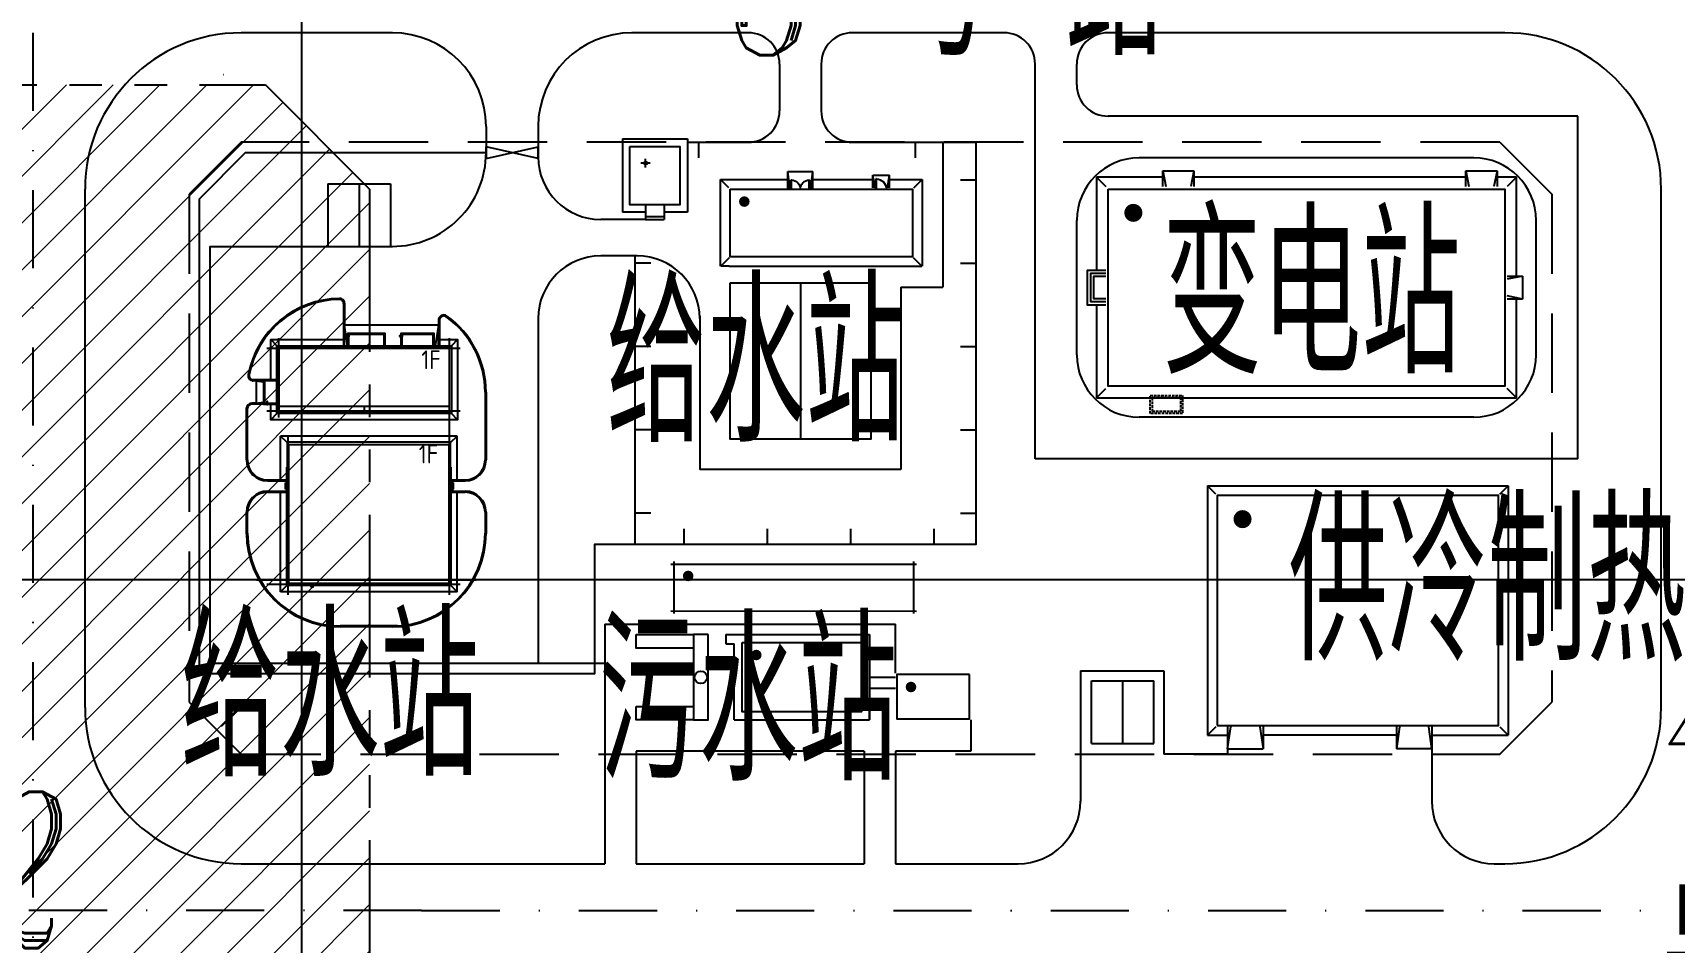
# Model space of a CAD drawing. Header units: millimetres. Extents: x -2699 to 2556, y 623 to 2108.
# Drawn here: x -438.1 to -280.5, y 980 to 1067.3 of the extents above; entities that cross this region are included whole.
import ezdxf
from ezdxf.enums import TextEntityAlignment as Align

# ---------------------------------------------------------------- set-up
doc = ezdxf.new("R2010")
doc.units = ezdxf.units.MM
for name, pattern in [('DASH', [0.35, 0.25, -0.1]), ('DASHDOT', [1, 0.5, -0.25, 0, -0.25]), ('DASHEDX2', [38.1, 25.4, -12.7]), ('PHANTOM2', [1.25, 0.625, -0.125, 0.125, -0.125, 0.125, -0.125])]:
    doc.linetypes.add(name, pattern=pattern)
for name, color, linetype in [('0-建筑定位', 7, 'Continuous'), ('A-EVTR', 3, 'Continuous'), ('DOTE', 1, 'Continuous'), ('FGW', 8, 'Continuous'), ('HZ', 7, 'Continuous'), ('LVTRY', 6, 'Continuous'), ('ROAD', 154, 'Continuous'), ('WALL', 9, 'Continuous'), ('小区围界', 6, 'Continuous'), ('平面', 7, 'Continuous'), ('建筑物', 1, 'Continuous'), ('征地线', 6, 'PHANTOM2'), ('散水', 8, 'Continuous'), ('机场独立坐标系', 8, 'Continuous'), ('航站区围界', 5, 'FENCELINE2'), ('车道线', 1, 'DASHDOT'), ('道路红线', 4, 'DASHEDX2')]:
    doc.layers.add(name, color=color, linetype=linetype)
doc.layers.add('纵断_分栏线', color=5, linetype='Continuous', lineweight=0)
doc.styles.add('ITALICT', font='italict.shx', dxfattribs={"width": 0.67, "bigfont": 'tssdchn.shx'})
doc.styles.add('宋', font='gbenor.shx', dxfattribs={"width": 0.8, "bigfont": 'hztxt.shx'})
doc.linetypes.add('FENCELINE2', pattern='A,0.25,-0.1,[132,ltypeshp.shx,S=0.1,R=0,X=-0.1,Y=0],-0.1,1', length=1.45)

msp = doc.modelspace()

# ---------------------------------------------------------------- hatches: boundary and pattern name
at = {"layer": '建筑物'}
h = msp.add_hatch(color=256, dxfattribs=at)
edge = h.paths.add_edge_path()
edge.add_arc((-369.76, 1051.1), 0.509, 0, 360)
h = msp.add_hatch(color=256, dxfattribs=at)
edge = h.paths.add_edge_path()
edge.add_arc((-332.41, 1050.02), 0.866, -269.9968, 90.0032)
h = msp.add_hatch(color=256, dxfattribs=at)
edge = h.paths.add_edge_path()
edge.add_arc((-321.93, 1020.62), 0.866, -269.9968, 90.0032)
h = msp.add_hatch(color=256, dxfattribs=at)
edge = h.paths.add_edge_path()
edge.add_arc((-375.15, 1015.17), 0.509, 0, 360)
h = msp.add_hatch(color=256, dxfattribs=at)
edge = h.paths.add_edge_path()
edge.add_arc((-368.61, 1007.58), 0.509, 0, 360)
h = msp.add_hatch(color=256, dxfattribs=at)
edge = h.paths.add_edge_path()
edge.add_arc((-353.76, 1004.51), 0.509, 0, 360)
at = {"layer": '纵断_分栏线'}
h = msp.add_hatch(dxfattribs=at)
h.set_pattern_fill('ANSI31', color=8)
h.set_pattern_definition([(45, (4293.341, 1093.807), (-2.245064, 2.245064), [])])
h.paths.add_polyline_path([(-405.74, 1052.3), (-415.74, 1062.3), (-547.05, 1062.3), (-582.24, 1062.3), (-582.24, 875.8), (-405.74, 875.8)])
h.paths.add_polyline_path([(-1212.24, 1124.3), (-1461.74, 1124.3), (-1461.74, 973.55), (-1212.24, 973.55)])

# ---------------------------------------------------------------- linework, layer by layer
at = {"layer": '0-建筑定位'}
for p, q in [((-416.58, 1014.8), (-395.49, 1014.8)), ((-419.95, 1000.74), (-418.05, 1002.55))]:
    msp.add_line(p, q, dxfattribs=at)
at = {"layer": 'A-EVTR', "linetype": 'FENCELINE2', "ltscale": 10, "elevation": 0}
msp.add_lwpolyline([(-380.24, 1018.2), (-384.15, 1018.2), (-384.15, 1018.2), (-384.15, 1005.77), (-422.05, 1005.77), (-422.05, 1051.38), (-417.64, 1055.8), (-394.55, 1055.8)], dxfattribs=at)
at = {"layer": 'DOTE', "color": 2, "linetype": 'ByBlock', "ltscale": 22}
for p, q in [((-394.55, 1056.36, 0), (-394.55, 1055.23, 0)), ((-389.56, 1056.36, 0), (-389.56, 1055.23, 0))]:
    msp.add_line(p, q, dxfattribs=at)
at = {"layer": 'DOTE'}
msp.add_line((-397.05, 1037, 0), (-415.6, 1037, 0), dxfattribs=at)
at = {"layer": 'DOTE', "color": 1}
for p, q in [((-414.45, 1030.39, 0), (-414.45, 1038, 0)), ((-398.05, 1013.37, 0), (-398.05, 1038, 0)), ((-397.05, 1031, 0), (-415.6, 1031, 0)), ((-413.55, 1013.37, 0), (-413.55, 1028.66, 0)), ((-415.6, 1014.37, 0), (-397.05, 1014.37, 0))]:
    msp.add_line(p, q, dxfattribs=at)
at = {"layer": 'FGW', "linetype": 'Continuous'}
for p, q in [((-412.24, 814.8), (-412.24, 1895.71)), ((2387.76, 1014.8), (-1612.24, 1014.8))]:
    msp.add_line(p, q, dxfattribs=at)
at = {"layer": 'LVTRY', "linetype": 'ByBlock'}
for p, q in [((-394.55, 1055.23, 0), (-394.55, 1056.36, 0)), ((-389.56, 1055.23, 0), (-394.55, 1056.36, 0)), ((-394.55, 1055.23, 0), (-389.56, 1056.36, 0)), ((-389.56, 1055.23, 0), (-389.56, 1056.36, 0))]:
    msp.add_line(p, q, dxfattribs=at)
at = {"layer": 'ROAD'}
for p, q in [((-403.55, 1067.3), (-418.05, 1067.3)), ((-369.38, 1067.3), (-380.55, 1067.3)), ((-344.84, 1067.3), (-359.38, 1067.3)), ((-296.74, 1067.3), (-334.84, 1067.3)), ((-366.38, 1064.3), (-366.38, 1059.8)), ((-362.38, 1064.3), (-362.38, 1059.8)), ((-341.84, 1026.4), (-341.84, 1064.3)), ((-337.84, 1062.3), (-337.84, 1064.3)), ((-289.74, 1059.3), (-334.84, 1059.3)), ((-289.74, 1026.4), (-289.74, 1059.3)), ((-394.55, 1058.3, 0), (-394.55, 1055.8, 0)), ((-389.55, 1058.3, 0), (-389.55, 1055.38, 0)), ((-375.24, 1056.8), (-369.38, 1056.8)), ((-359.38, 1056.8), (-355.5, 1056.8)), ((-359.38, 1056.8), (-350.7, 1056.8)), ((-350.7, 1056.8), (-350.7, 1042.9)), ((-299.74, 1055.3), (-331.84, 1055.3)), ((-409.74, 1052.8, 0), (-403.74, 1052.8, 0)), ((-409.74, 1052.8, 0), (-409.74, 1046.8, 0)), ((-406.74, 1052.8, 0), (-406.74, 1046.8, 0)), ((-403.74, 1052.8, 0), (-403.74, 1046.8, 0)), ((-433.05, 1002.55), (-433.05, 1052.3)), ((-281.74, 1002.55), (-281.74, 1052.3)), ((-379.24, 1049.38), (-383.55, 1049.38, 0)), ((-337.84, 1036.4), (-337.84, 1049.3)), ((-293.74, 1036.4), (-293.74, 1049.3)), ((-380.04, 1045.88), (-383.55, 1045.88, 0)), ((-354.72, 1042.9), (-354.72, 1025.4)), ((-354.72, 1042.9), (-350.7, 1042.9)), ((-374.04, 1040.14), (-374.04, 1025.4)), ((-389.55, 1039.88, 0), (-389.55, 1006.77, 0)), ((-299.74, 1030.4), (-331.84, 1030.4)), ((-289.74, 1026.4), (-341.84, 1026.4)), ((-354.72, 1025.4), (-374.04, 1025.4)), ((-383.14, 1010.55), (-383.14, 987.55)), ((-383.14, 1010.55), (-355.24, 1010.55)), ((-355.24, 1005.83), (-355.24, 1010.55)), ((-371.54, 1009.55), (-357.74, 1009.55)), ((-371.54, 1009.55), (-371.54, 1008.65)), ((-371.54, 1008.65), (-370.74, 1008.65)), ((-370.74, 1001.35), (-370.74, 1008.65)), ((-357.74, 1009.55), (-357.74, 1001.35)), ((-357.74, 1001.35), (-357.74, 1009.55)), ((-357.74, 1005.45), (-355.24, 1005.45)), ((-357.74, 1004.4), (-357.74, 1005.45)), ((-337.48, 1006.05), (-329.48, 1006.05)), ((-337.48, 1006.05), (-337.48, 993.55)), ((-329.48, 1006.05), (-329.48, 998.05)), ((-357.74, 1004.4), (-355.24, 1004.4)), ((-336.43, 999.1), (-336.43, 1005.1)), ((-336.43, 1005.1), (-333.43, 1005.1)), ((-333.43, 999.1), (-333.43, 1005.1)), ((-333.43, 1005.1), (-330.43, 1005.1)), ((-333.43, 999.1), (-333.43, 1005.1)), ((-330.43, 999.1), (-330.43, 1005.1)), ((-370.74, 1001.35), (-357.74, 1001.35)), ((-348.02, 1001.35), (-348.02, 998.35)), ((-336.43, 999.1), (-333.43, 999.1)), ((-333.43, 999.1), (-330.43, 999.1)), ((-358.24, 998.35), (-380.14, 998.35)), ((-380.14, 998.35), (-380.14, 992.01)), ((-380.14, 998.35), (-380.14, 987.55)), ((-358.24, 998.35), (-358.24, 992.01)), ((-358.24, 998.35), (-358.24, 987.55)), ((-348.02, 998.35), (-355.24, 998.35)), ((-355.24, 998.35), (-355.24, 987.55)), ((-323.36, 998.05), (-329.48, 998.05)), ((-323.36, 998.58), (-323.36, 998.05)), ((-303.76, 998.58), (-303.76, 993.55)), ((-418.05, 987.55), (-383.14, 987.55)), ((-380.14, 987.55), (-358.24, 987.55)), ((-355.24, 987.55), (-343.48, 987.55)), ((-297.76, 987.55), (-296.74, 987.55)), ((-297.76, 987.55), (-296.74, 987.55))]:
    msp.add_line(p, q, dxfattribs=at)
at = {"layer": 'ROAD', "elevation": 0}
msp.add_lwpolyline([(-382.96, 1006.77), (-421.05, 1006.77), (-421.05, 1041.97), (-421.05, 1046.8), (-403.55, 1046.8, 0.414214), (-394.55, 1055.8), (-394.55, 1055.8)], format="xyb", dxfattribs=at)
at = {"layer": 'ROAD'}
for centre, radius, start, end in [((-418.05, 1052.3), 15, 90, 180), ((-403.55, 1058.3, 0), 9, 0, 90), ((-380.55, 1058.3, 0), 9, 90, 180), ((-369.38, 1064.3), 3, 0, 90), ((-359.38, 1064.3), 3, 90, 180), ((-344.84, 1064.3), 3, 0, 90), ((-334.84, 1064.3), 3, 90, 180), ((-296.74, 1052.3), 15, 0, 90), ((-334.84, 1062.3), 3, 180, 270), ((-369.38, 1059.8), 3, 270, 0), ((-359.38, 1059.8), 3, 180, 270), ((-383.55, 1055.38, 0), 6, 180, 270), ((-331.84, 1049.3), 6, 90, 180), ((-299.74, 1049.3), 6, 0, 90), ((-383.55, 1039.88, 0), 6, 90, 180), ((-380.04, 1039.88), 6, 0, 90), ((-331.84, 1036.4), 6, 180, 270), ((-299.74, 1036.4), 6, 270, 0), ((-418.05, 1002.55), 15, 180, 270), ((-296.74, 1002.55), 15, 270, 0), ((-343.48, 993.55), 6, 270, 0), ((-297.76, 993.55), 6, 180, 270)]:
    msp.add_arc(centre, radius, start, end, dxfattribs=at)
at = {"layer": 'WALL'}
for p, q in [((-414.28, 1024.4, 0), (-414.28, 1028.6, 0)), ((-397.33, 1028.6, 0), (-414.28, 1028.6, 0)), ((-413.68, 1028, 0), (-414.28, 1028.6, 0)), ((-397.93, 1028, 0), (-413.68, 1028, 0)), ((-397.93, 1028, 0), (-397.33, 1028.6, 0)), ((-397.33, 1024.4, 0), (-397.33, 1028.6, 0)), ((-413.68, 1014.25, 0), (-413.68, 1025.62, 0)), ((-397.93, 1025.62, 0), (-397.93, 1014.25, 0)), ((-414.28, 1013.65, 0), (-414.28, 1023.2, 0)), ((-397.33, 1013.65, 0), (-397.33, 1023.2, 0)), ((-413.68, 1014.25, 0), (-414.28, 1013.65, 0)), ((-397.33, 1013.65, 0), (-414.28, 1013.65, 0)), ((-405.8, 1014.25, 0), (-413.68, 1014.25, 0)), ((-397.93, 1014.25, 0), (-405.8, 1014.25, 0)), ((-397.93, 1014.25, 0), (-397.33, 1013.65, 0))]:
    msp.add_line(p, q, dxfattribs=at)
at = {"layer": '小区围界', "linetype": 'ByBlock', "ltscale": 1.5}
for p, q in [((-374.16, 1056.8), (-374.16, 1055.3)), ((-353.37, 1056.8), (-353.37, 1055.3)), ((-349.02, 1053.2), (-347.52, 1053.2)), ((-378.74, 1045.2), (-380.24, 1045.2)), ((-349.02, 1045.2), (-347.52, 1045.2)), ((-378.74, 1037.2), (-380.24, 1037.2)), ((-349.02, 1037.2), (-347.52, 1037.2)), ((-378.74, 1029.2), (-380.24, 1029.2)), ((-349.02, 1029.2), (-347.52, 1029.2)), ((-378.74, 1021.2), (-380.24, 1021.2)), ((-349.02, 1021.2), (-347.52, 1021.2)), ((-375.58, 1019.7), (-375.58, 1018.2)), ((-367.58, 1019.7), (-367.58, 1018.2)), ((-359.58, 1019.7), (-359.58, 1018.2)), ((-351.58, 1019.7), (-351.58, 1018.2))]:
    msp.add_line(p, q, dxfattribs=at)
msp.add_lwpolyline([(-359.17, 1056.8), (-347.52, 1056.8), (-347.52, 1018.2), (-380.24, 1018.2), (-380.24, 1045.88)], dxfattribs=at)
at = {"layer": '平面'}
for p, q in [((-408.22, 1037.25, 0), (-408.22, 1041.3, 0)), ((-408.12, 1039.25, 0), (-408.12, 1041.3, 0)), ((-399.13, 1039.72, 0), (-399.13, 1039.25, 0)), ((-399.03, 1039.72, 0), (-399.03, 1037.25, 0)), ((-415.23, 1037.85, 0), (-414.63, 1037.25, 0)), ((-397.28, 1037.85, 0), (-397.88, 1037.25, 0)), ((-415.93, 1034, 0), (-416.9, 1034, 0)), ((-416.57, 1033.9, 0), (-416.9, 1033.9, 0)), ((-394.65, 1032.8, 0), (-394.65, 1026.3, 0)), ((-394.55, 1032.8, 0), (-394.55, 1026.3, 0)), ((-417.55, 1026.3, 0), (-417.55, 1031.33, 0)), ((-417.45, 1026.3, 0), (-417.45, 1031.33, 0)), ((-416.57, 1031.75, 0), (-417.05, 1031.75, 0)), ((-415.23, 1031.65, 0), (-417.05, 1031.65, 0)), ((-414.63, 1030.75, 0), (-415.23, 1030.15, 0)), ((-397.28, 1030.15, 0), (-397.88, 1030.75, 0)), ((-415.55, 1024.4, 0), (-413.68, 1024.4, 0)), ((-415.55, 1024.3, 0), (-413.68, 1024.3, 0)), ((-397.87, 1024.4, 0), (-396.55, 1024.4, 0)), ((-397.87, 1024.3, 0), (-396.55, 1024.3, 0)), ((-415.55, 1023.3, 0), (-413.68, 1023.3, 0)), ((-415.55, 1023.2, 0), (-413.68, 1023.2, 0)), ((-397.87, 1023.3, 0), (-396.55, 1023.3, 0)), ((-397.87, 1023.2, 0), (-396.55, 1023.2, 0)), ((-417.55, 1019.2, 0), (-417.55, 1021.3, 0)), ((-417.45, 1019.2, 0), (-417.45, 1021.3, 0)), ((-394.65, 1021.3, 0), (-394.65, 1019.2, 0)), ((-394.55, 1021.3, 0), (-394.55, 1019.2, 0)), ((-403.05, 1010.37, 0), (-408.55, 1010.37, 0)), ((-403.05, 1010.27, 0), (-408.55, 1010.27, 0))]:
    msp.add_line(p, q, dxfattribs=at)
at = {"layer": '平面', "elevation": 0}
for points in [[(-415.23, 1033.9), (-415.23, 1037.85), (-408.17, 1037.85)], [(-399.13, 1037.85), (-397.28, 1037.85), (-397.28, 1030.15), (-415.23, 1030.15), (-415.23, 1031.75)]]:
    msp.add_lwpolyline(points, dxfattribs=at)
at = {"layer": '平面', "const_width": 0.1, "elevation": 0}
for points in [[(-397.88, 1030.75), (-414.63, 1030.75), (-414.63, 1037.25), (-397.88, 1037.25)], [(-397.93, 1014.25), (-413.68, 1014.25), (-413.68, 1028), (-397.93, 1028)]]:
    msp.add_lwpolyline(points, close=True, dxfattribs=at)
at = {"layer": '平面', "elevation": 0}
for points in [[(-397.88, 1030.75), (-414.63, 1030.75), (-414.63, 1037.25), (-397.88, 1037.25)], [(-398.08, 1030.95), (-414.43, 1030.95), (-414.43, 1037.05), (-398.08, 1037.05)], [(-398.13, 1014.45), (-413.48, 1014.45), (-413.48, 1027.8), (-398.13, 1027.8)]]:
    msp.add_lwpolyline(points, close=True, dxfattribs=at)
at = {"layer": '平面'}
for centre, radius, start, end in [((-408.55, 1032.8, 0), 9, 90.4831, 169.1499), ((-408.55, 1032.8, 0), 8.9, 90.4831, 169.1499), ((-408.62, 1041.3, 0), 0.5, 0, 90.4831), ((-408.62, 1041.3, 0), 0.4, 0, 90.4831), ((-398.63, 1039.72, 0), 0.5, 54.5908, 180), ((-398.63, 1039.72, 0), 0.4, 54.5908, 180), ((-403.55, 1032.8, 0), 8.9, 0, 54.5908), ((-403.55, 1032.8, 0), 9, 0, 54.5908), ((-416.9, 1034.4, 0), 0.5, 169.1499, 270), ((-416.9, 1034.4, 0), 0.4, 169.1499, 270), ((-417.05, 1031.25, 0), 0.5, 90, 180), ((-417.05, 1031.25, 0), 0.4, 90, 180), ((-415.55, 1026.3, 0), 2, 180, 270), ((-415.55, 1026.3, 0), 1.9, 180, 270), ((-396.55, 1026.3, 0), 2, 270, 0), ((-396.55, 1026.3, 0), 1.9, 270, 0), ((-415.55, 1021.3, 0), 2, 90, 180), ((-415.55, 1021.3, 0), 1.9, 90, 180), ((-396.55, 1021.3, 0), 2, 0, 90), ((-396.55, 1021.3, 0), 1.9, 0, 90), ((-408.55, 1019.27, 0), 9, 180, 270), ((-408.55, 1019.27, 0), 8.9, 180, 270), ((-403.55, 1019.27, 0), 9, 270, 0), ((-403.55, 1019.27, 0), 8.9, 270, 0)]:
    msp.add_arc(centre, radius, start, end, dxfattribs=at)
at = {"layer": '建筑物'}
for p, q in [((-378.79, 1054.8), (-379.69, 1054.8)), ((-379.24, 1054.38), (-379.24, 1055.2)), ((-408.18, 1039.25, 0), (-407.88, 1037.25, 0)), ((-399.13, 1039.25, 0), (-399.43, 1037.25, 0)), ((-416.63, 1033.9, 0), (-415.93, 1033.79, 0)), ((-416.63, 1031.75, 0), (-415.93, 1031.85, 0)), ((-414.43, 1031.45, 0), (-398.08, 1031.45, 0)), ((-406.25, 1031.45, 0), (-406.25, 1030.95, 0)), ((-413.62, 1024.1, 0), (-413.82, 1024.1, 0)), ((-413.82, 1023.5, 0), (-413.82, 1024.1, 0)), ((-413.62, 1023.5, 0), (-413.82, 1023.5, 0)), ((-413.62, 1024.05, 0), (-413.77, 1024.05, 0)), ((-413.77, 1023.55, 0), (-413.77, 1024.05, 0)), ((-413.62, 1023.55, 0), (-413.77, 1023.55, 0)), ((-397.87, 1024.1, 0), (-397.67, 1024.1, 0)), ((-397.87, 1024.05, 0), (-397.72, 1024.05, 0)), ((-397.87, 1023.55, 0), (-397.72, 1023.55, 0)), ((-397.87, 1023.5, 0), (-397.67, 1023.5, 0)), ((-397.72, 1023.55, 0), (-397.72, 1024.05, 0)), ((-397.67, 1023.5, 0), (-397.67, 1024.1, 0)), ((-411.29, 1014.25, 0), (-411.28, 1014.47, 0)), ((-411.19, 1014.25, 0), (-411.18, 1014.47, 0))]:
    msp.add_line(p, q, dxfattribs=at)
for points in [[(-380.74, 1056.4), (-375.94, 1056.4), (-375.94, 1050.8), (-380.74, 1050.8)], [(-371.12, 1052.3), (-353.62, 1052.3), (-353.62, 1045.8), (-371.12, 1045.8)], [(-334.84, 1052.3), (-296.74, 1052.3), (-296.74, 1033.4), (-334.84, 1033.4)], [(-371.12, 1043.3), (-357.62, 1043.3), (-357.62, 1028.3), (-371.12, 1028.3)], [(-324.36, 1000.8), (-297.36, 1000.8), (-297.36, 1022.9), (-324.36, 1022.9)], [(-380.14, 1009.55), (-374.64, 1009.55), (-374.64, 1008.25), (-380.14, 1008.25)], [(-373.24, 1009.55), (-374.64, 1009.55), (-374.64, 1001.35), (-373.24, 1001.35)], [(-369.97, 1008.78), (-358.51, 1008.78), (-358.51, 1002.12), (-369.97, 1002.12)], [(-348.14, 1005.71), (-355.12, 1005.71), (-355.12, 1001.47), (-348.14, 1001.47)], [(-380.14, 1002.65), (-374.64, 1002.65), (-374.64, 1001.35), (-380.14, 1001.35)]]:
    msp.add_lwpolyline(points, close=True, dxfattribs=at)
for points in [[(-364.37, 1043.3), (-364.37, 1028.3)], [(-364.37, 1043.3), (-364.37, 1028.3)], [(-376.52, 1016.55), (-376.52, 1011.56)], [(-353.52, 1016.55), (-353.52, 1011.56)], [(-376.82, 1016.3), (-353.22, 1016.31)], [(-376.82, 1011.81), (-353.22, 1011.8)]]:
    msp.add_lwpolyline(points, dxfattribs=at)
at = {"layer": '建筑物', "elevation": 0}
for points in [[(-403.93, 1039.25), (-403.93, 1039.25), (-408.18, 1039.25), (-408.17, 1037.21)], [(-404.25, 1037.25), (-404.25, 1038.45), (-407.85, 1038.45), (-407.85, 1037.25)], [(-399.13, 1037.25), (-399.13, 1039.25), (-403.93, 1039.25), (-403.93, 1039.25)], [(-399.21, 1039.25), (-402.88, 1039.25)], [(-399.53, 1037.25), (-399.53, 1038.45), (-402.73, 1038.45), (-402.73, 1037.25)], [(-404.35, 1037.25), (-404.35, 1038.35), (-407.75, 1038.35), (-407.75, 1037.25)], [(-399.63, 1037.25), (-399.63, 1038.35), (-402.63, 1038.35), (-402.63, 1037.25)], [(-415.93, 1033.9), (-416.63, 1033.9), (-416.63, 1031.75), (-415.93, 1031.75)], [(-414.63, 1034), (-415.93, 1034), (-415.93, 1031.65), (-414.63, 1031.65)], [(-414.63, 1033.9), (-415.83, 1033.9), (-415.83, 1031.75), (-414.63, 1031.75)]]:
    msp.add_lwpolyline(points, dxfattribs=at)
for points in [[(-407.98, 1038.14), (-407.69, 1038.14), (-407.69, 1038.22), (-407.98, 1038.22)], [(-402.85, 1038.14), (-402.57, 1038.14), (-402.57, 1038.22), (-402.85, 1038.22)], [(-415.52, 1031.63), (-415.52, 1031.91), (-415.6, 1031.91), (-415.6, 1031.63)]]:
    msp.add_lwpolyline(points, close=True, dxfattribs=at)
at = {"layer": '建筑物', "color": 4, "linetype": 'DASH'}
for points in [[(-330.8, 1032.49), (-327.69, 1032.49), (-327.69, 1030.76), (-330.8, 1030.76)], [(-330.56, 1032.29), (-327.89, 1032.29), (-327.89, 1030.96), (-330.56, 1030.96)]]:
    msp.add_lwpolyline(points, close=True, dxfattribs=at)
at = {"layer": '建筑物'}
for centre, radius in [((-379.24, 1054.8), 0.15), ((-411.24, 1014.17, 0), 0.1), ((-373.93, 1005.44), 0.6)]:
    msp.add_circle(centre, radius, dxfattribs=at)
at = {"layer": '征地线', "ltscale": 25}
msp.add_lwpolyline([(-1015.74, 1444.8), (-557.05, 1444.8), (-547.05, 1434.8), (-547.05, 1062.3), (-415.74, 1062.3), (-405.74, 1052.3), (-405.74, 875.8), (-405.74, 875.8), (-8.24, 875.8), (-8.24, 875.8), (-8.24, 875.8), (-8.24, 1368.8), (1.76, 1378.8), (87.76, 1378.8), (87.76, 1434.8), (97.76, 1444.8), (1187.76, 1444.8)], dxfattribs=at)
at = {"layer": '散水', "color": 8}
for p, q in [((-381.46, 1057.12), (-375.22, 1057.12)), ((-381.46, 1057.12), (-381.46, 1050.08)), ((-375.22, 1057.12), (-375.22, 1050.08)), ((-372.04, 1053.22), (-365.58, 1053.22)), ((-372.04, 1044.9), (-372.04, 1053.22)), ((-371.24, 1052.42), (-372.04, 1053.22)), ((-365.58, 1054), (-363.18, 1054)), ((-365.58, 1052.4), (-365.58, 1054)), ((-365.38, 1052.4), (-365.58, 1054)), ((-363.38, 1052.4), (-363.18, 1054)), ((-363.18, 1052.4), (-363.18, 1054)), ((-363.18, 1053.22), (-357.42, 1053.22)), ((-357.42, 1053.62), (-355.82, 1053.62)), ((-357.42, 1052.42), (-357.42, 1053.62)), ((-357.23, 1052.42), (-357.42, 1053.62)), ((-356.02, 1052.42), (-355.82, 1053.62)), ((-355.82, 1052.42), (-355.82, 1053.62)), ((-355.82, 1053.22), (-352.7, 1053.22)), ((-353.5, 1052.42), (-352.7, 1053.22)), ((-352.7, 1053.22), (-352.7, 1044.9)), ((-379.24, 1050.08), (-381.46, 1050.08)), ((-379.24, 1050.68), (-379.24, 1049.38)), ((-379.24, 1049.68), (-377.44, 1049.68)), ((-377.44, 1050.68), (-377.44, 1049.38)), ((-375.22, 1050.08), (-377.44, 1050.08)), ((-379.24, 1049.38), (-377.44, 1049.38)), ((-371.22, 1045.7), (-372.02, 1044.9)), ((-371.22, 1044.9), (-372.02, 1044.9)), ((-371.22, 1044.9), (-352.72, 1044.9)), ((-352.72, 1044.9), (-353.52, 1045.7))]:
    msp.add_line(p, q, dxfattribs=at)
at = {"layer": '散水', "color": 8, "extrusion": (0, 0, -1)}
for p, q in [((-365.23, 1053.17), (-365.28, 1053.17)), ((-365.28, 1052.3), (-365.28, 1053.17)), ((-365.23, 1052.3), (-365.23, 1053.17)), ((-363.52, 1053.17), (-363.48, 1053.17)), ((-363.52, 1052.3), (-363.52, 1053.17)), ((-363.48, 1052.3), (-363.48, 1053.17)), ((-357.12, 1052.3), (-357.12, 1053.27)), ((-357.07, 1053.27), (-357.12, 1053.27)), ((-357.07, 1052.3), (-357.07, 1053.27))]:
    msp.add_line(p, q, dxfattribs=at)
at = {"layer": '散水', "linetype": 'Continuous'}
for p, q in [((-335.94, 1053.45), (-335.94, 1044.5)), ((-335.94, 1053.45), (-335.04, 1052.55)), ((-329.59, 1053.45), (-335.94, 1053.45)), ((-300.49, 1053.45), (-326.59, 1053.45)), ((-295.64, 1053.45), (-297.49, 1053.45)), ((-295.64, 1053.45), (-296.54, 1052.55)), ((-295.64, 1043.95), (-295.64, 1053.45)), ((-295.64, 1032.25), (-295.64, 1041.75)), ((-335.94, 1041.2), (-335.94, 1032.25)), ((-335.94, 1032.25), (-335.04, 1033.15)), ((-335.94, 1032.25), (-295.64, 1032.25)), ((-295.64, 1032.25), (-296.54, 1033.15)), ((-325.28, 1023.82), (-325.28, 999.88)), ((-324.48, 1023.02), (-325.28, 1023.82)), ((-325.28, 1023.82), (-296.44, 1023.82)), ((-297.24, 1023.02), (-296.44, 1023.82)), ((-296.44, 1023.82), (-296.44, 999.88)), ((-324.48, 1000.68), (-325.28, 999.88)), ((-323.36, 1000.68), (-323.36, 998.58)), ((-323.36, 998.58), (-323.06, 1000.68)), ((-320.26, 1000.68), (-319.96, 998.58)), ((-319.96, 1000.68), (-319.96, 998.58)), ((-306.86, 1000.68), (-307.16, 998.58)), ((-307.16, 1000.68), (-307.16, 998.58)), ((-303.76, 998.58), (-304.06, 1000.68)), ((-303.76, 1000.68), (-303.76, 998.58)), ((-297.24, 1000.68), (-296.44, 999.88)), ((-325.28, 999.88), (-323.36, 999.88)), ((-307.16, 999.88), (-319.96, 999.88)), ((-303.76, 999.88), (-296.44, 999.88)), ((-323.36, 998.58), (-319.96, 998.58)), ((-303.76, 998.58), (-307.16, 998.58))]:
    msp.add_line(p, q, dxfattribs=at)
for points in [[(-329.59, 1054.05), (-326.59, 1054.05)], [(-329.59, 1054.05), (-329.29, 1052.55)], [(-329.59, 1052.55), (-329.59, 1054.05)], [(-326.59, 1054.05), (-326.89, 1052.55)], [(-326.59, 1054.05), (-326.59, 1052.55)], [(-300.49, 1054.05), (-297.49, 1054.05)], [(-300.49, 1054.05), (-300.19, 1052.55)], [(-300.49, 1052.55), (-300.49, 1054.05)], [(-297.49, 1054.05), (-297.79, 1052.55)], [(-297.49, 1054.05), (-297.49, 1052.55)], [(-335.04, 1044.5), (-336.84, 1044.5), (-336.84, 1041.2), (-335.04, 1041.2)], [(-335.04, 1044.2), (-336.54, 1044.2), (-336.54, 1041.5), (-335.04, 1041.5)], [(-335.04, 1043.9), (-336.24, 1043.9), (-336.24, 1041.8), (-335.04, 1041.8)], [(-295.04, 1043.95), (-296.54, 1043.65)], [(-296.54, 1043.95), (-295.04, 1043.95)], [(-295.04, 1043.95), (-295.04, 1041.75)], [(-295.04, 1041.75), (-296.54, 1042.05)], [(-295.04, 1041.75), (-296.54, 1041.75)]]:
    msp.add_lwpolyline(points, dxfattribs=at)
at = {"layer": '散水', "color": 8, "extrusion": (0, 0, -1)}
for centre, radius, start, end in [((365.26, 1052.3), 0.878, 91.4693, 180), ((363.5, 1052.3), 0.878, 0, 88.5307), ((357.1, 1052.3), 0.975, 91.4693, 180)]:
    msp.add_arc(centre, radius, start, end, dxfattribs=at)
at = {"layer": '机场独立坐标系'}
msp.add_line((-412.24, 814.8), (-412.24, 1895.71), dxfattribs=at)
at = {"layer": '航站区围界', "ltscale": 15}
msp.add_lwpolyline([(-419.75, 1063.3), (-419.74, 1063.3)], dxfattribs=at)
msp.add_lwpolyline([(-419.75, 1063.3), (-419.74, 1063.3)], dxfattribs=at)
at = {"layer": '车道线', "ltscale": 15}
for p, q in [((-438.05, 1067.3), (-438.05, 885.3)), ((-400.74, 983.05), (-572.74, 983.05)), ((-400.74, 983.05), (-17.74, 983.05))]:
    msp.add_line(p, q, dxfattribs=at)
at = {"layer": '道路红线', "ltscale": 0.3}
for p, q in [((-418.05, 1056.8), (-423.05, 1051.8)), ((-418.05, 1056.8), (-423.05, 1051.8)), ((-297.24, 1056.8), (-418.05, 1056.8)), ((-297.24, 1056.8), (-292.24, 1051.8)), ((-423.05, 1051.8), (-423.05, 1003.05)), ((-292.24, 1051.8), (-292.24, 1003.05)), ((-423.05, 1003.05), (-418.05, 998.05)), ((-297.24, 998.05), (-292.24, 1003.05)), ((-418.05, 998.05), (-297.24, 998.05))]:
    msp.add_line(p, q, dxfattribs=at)

# ---------------------------------------------------------------- texts
at = {"layer": 'HZ', "color": 0, "style": 'ITALICT', "width": 0.67}
for s, p in [('3 号 路', (-371.3, 1065.14)), ('变电站', (-329.64, 1034.61, -10.82)), ('给水站', (-382.99, 1028.08, -5.25)), ('供冷制热站', (-317.52, 1007.02, -5.61)), ('给水站', (-423.87, 995.99, -5.25)), ('污水站', (-383.71, 995.54, -5.61))]:
    msp.add_text(s, height=15, dxfattribs=at).set_placement(p)
at = {"layer": 'HZ', "color": 0, "char_height": 15, "width": 18.8834, "attachment_point": 1, "style": 'ITALICT'}
for s, insert in [('4\\P号\\P路', (-281.77, 1009.76)), ('2\\P号\\P路', (-443.15, 994.46, 0))]:
    msp.add_mtext(s, dxfattribs=dict(at, insert=insert))
at = {"layer": '建筑物', "style": '宋'}
for p in [(-399.84, 1035.92, 0), (-400.08, 1026.87, 0)]:
    msp.add_text('1F', height=1.8, dxfattribs=at).set_placement(p, align=Align.MIDDLE_CENTER)

doc.saveas('drawing.dxf')
